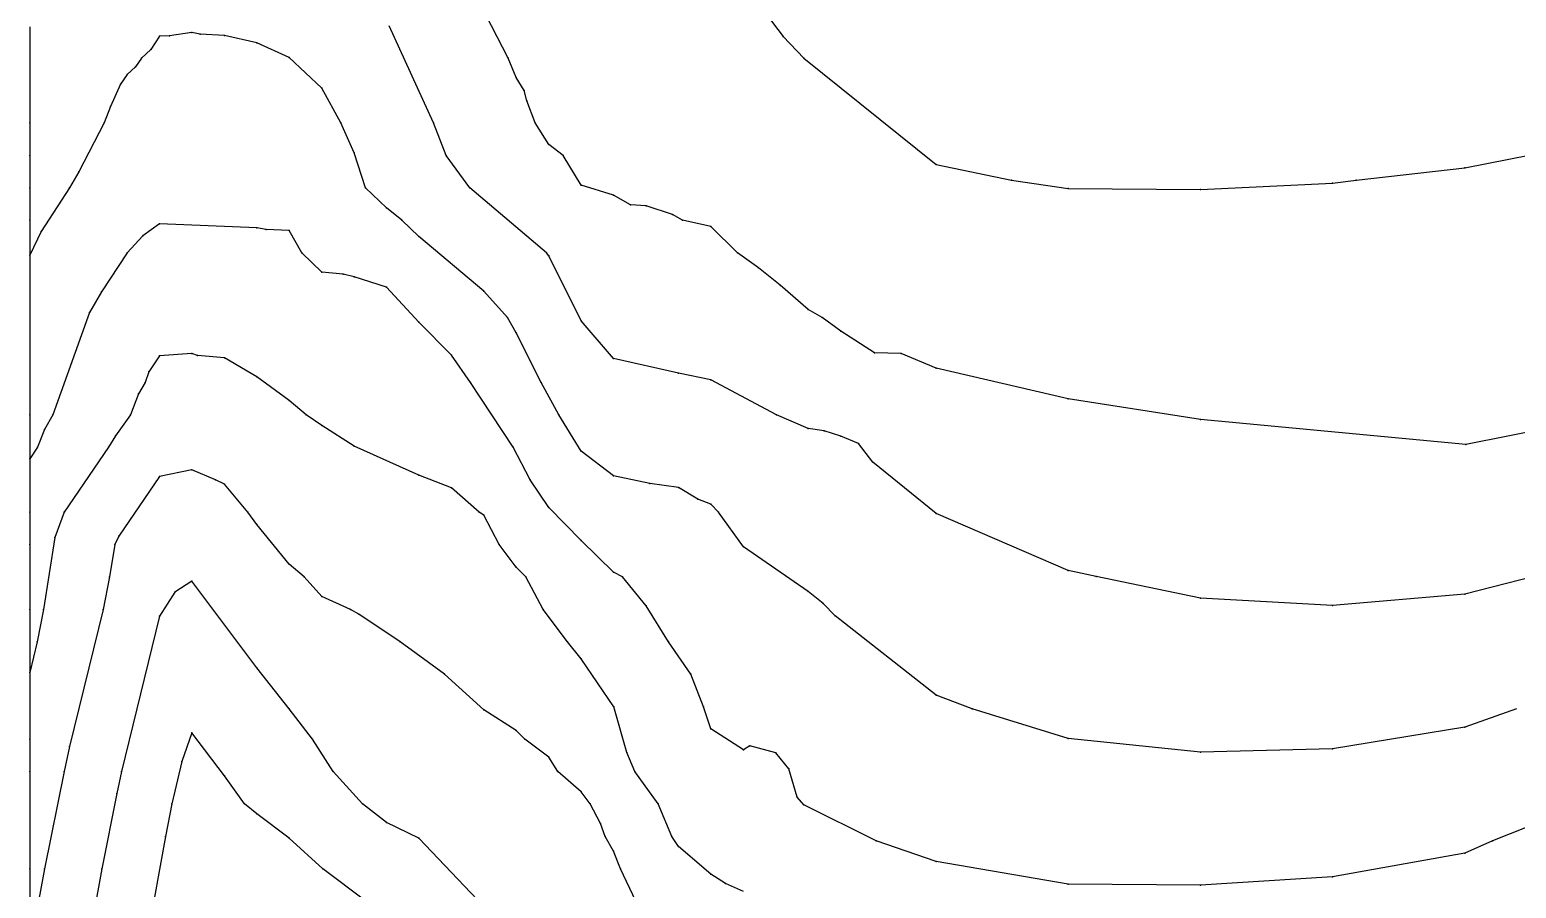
# Model space of a CAD drawing. Extents: x 5610 to 6780, y 4600 to 5770.
# Drawn here: x 5610 to 6068.3, y 4824 to 5088.8 of the extents above; entities that cross this region are included whole.
import ezdxf

# ---------------------------------------------------------------- set-up
doc = ezdxf.new("R2010")
doc.units = 0
doc.layers.get('0').update_dxf_attribs({"linetype": 'CONTINUOUS'})

msp = doc.modelspace()

# ---------------------------------------------------------------- linework, layer by layer
at = {"color": 7}
for points in [[(5757.536, 5080, 165), (5747.182, 5100, 165)], [(5833.465, 5098.355, 175), (5842.271, 5086.71, 175)], [(5610, 5089.619, 155), (5610, 5060, 152.5)], [(5653.123, 5086.877, 145), (5650, 5086.766, 145)], [(5660, 5087.906, 145), (5653.123, 5086.877, 145)], [(5662.593, 5087.407, 145), (5660, 5087.906, 145)], [(5670, 5087.01, 145), (5662.593, 5087.407, 145)], [(5680, 5084.717, 145), (5670, 5087.01, 145)], [(5734.496, 5060, 155), (5720.835, 5090, 155)], [(5647.329, 5082.671, 145), (5644.483, 5080, 145)], [(5650, 5086.766, 145), (5647.329, 5082.671, 145)], [(5690, 5080.243, 145), (5680, 5084.717, 145)], [(5842.271, 5086.71, 175), (5848.64, 5079.946, 175)], [(5644.483, 5080, 145), (5642.644, 5077.356, 145)], [(5700, 5070.715, 145), (5690, 5080.243, 145)], [(5760, 5074.068, 165), (5757.536, 5080, 165)], [(5848.64, 5079.946, 175), (5889.388, 5047.156, 175)], [(5640, 5074.969, 145), (5638.022, 5071.978, 145)], [(5642.644, 5077.356, 145), (5640, 5074.969, 145)], [(5762.45, 5070, 165), (5760, 5074.068, 165)], [(5638.022, 5071.978, 145), (5634.878, 5065.122, 145)], [(5705.944, 5060, 145), (5700, 5070.715, 145)], [(5763.202, 5066.798, 165), (5762.45, 5070, 165)], [(5634.878, 5065.122, 145), (5632.938, 5060, 145)], [(5765.847, 5060, 165), (5763.202, 5066.798, 165)], [(5610, 5060, 152.5), (5610, 5050, 150.946)], [(5632.938, 5060, 145), (5625.096, 5044.904, 145)], [(5710, 5050.813, 145), (5705.944, 5060, 145)], [(5738.419, 5050, 155), (5734.496, 5060, 155)], [(5770, 5053.341, 165), (5765.847, 5060, 165)], [(5713.554, 5040, 145), (5710, 5050.813, 145)], [(5774.405, 5050, 165), (5770, 5053.341, 165)], [(6052.381, 5046.201, 175), (6093.129, 5054.16, 175)], [(5610, 5050, 150.946), (5610, 5040, 149)], [(5745.698, 5040, 155), (5738.419, 5050, 155)], [(5780, 5040.829, 165), (5774.405, 5050, 165)], [(5889.388, 5047.156, 175), (5912.627, 5042.381, 175)], [(6018.955, 5042.381, 175), (6052.381, 5046.201, 175)], [(5625.096, 5044.904, 145), (5622.304, 5040, 145)], [(5912.627, 5042.381, 175), (5930.136, 5039.834, 175)], [(5970.884, 5039.516, 175), (6011.633, 5041.426, 175)], [(6011.633, 5041.426, 175), (6018.955, 5042.381, 175)], [(5610, 5040, 149), (5610, 5030, 146.875)], [(5622.304, 5040, 145), (5613.488, 5026.512, 145)], [(5720, 5033.884, 145), (5713.554, 5040, 145)], [(5769.28, 5020, 155), (5745.698, 5040, 155)], [(5790, 5037.747, 165), (5780, 5040.829, 165)], [(5795.235, 5034.765, 165), (5790, 5037.747, 165)], [(5930.136, 5039.834, 175), (5970.884, 5039.516, 175)], [(5724.701, 5030, 145), (5720, 5033.884, 145)], [(5800, 5034.464, 165), (5795.235, 5034.765, 165)], [(5808.183, 5031.817, 165), (5800, 5034.464, 165)], [(5610, 5030, 146.875), (5610, 5019.201, 145)], [(5650, 5028.873, 135), (5644.846, 5025.154, 135)], [(5680, 5027.627, 135), (5650, 5028.873, 135)], [(5682.84, 5027.16, 135), (5680, 5027.627, 135)], [(5730, 5025.046, 145), (5724.701, 5030, 145)], [(5811.242, 5030, 165), (5808.183, 5031.817, 165)], [(5820, 5028.056, 165), (5811.242, 5030, 165)], [(5828.232, 5020, 165), (5820, 5028.056, 165)], [(5613.488, 5026.512, 145), (5610, 5019.201, 145)], [(5644.846, 5025.154, 135), (5640, 5020.006, 135)], [(5690, 5026.835, 135), (5682.84, 5027.16, 135)], [(5693.911, 5020, 135), (5690, 5026.835, 135)], [(5750, 5008.183, 145), (5730, 5025.046, 145)], [(5610, 5019.201, 145), (5610, 4970, 137.893)], [(5640, 5020.006, 135), (5632.093, 5007.907, 135)], [(5700, 5013.958, 135), (5693.911, 5020, 135)], [(5770, 5019.057, 155), (5769.28, 5020, 155)], [(5780, 4999.024, 155), (5770, 5019.057, 155)], [(5834.664, 5015.336, 165), (5828.232, 5020, 165)], [(5706.606, 5013.394, 135), (5700, 5013.958, 135)], [(5841.328, 5010, 165), (5834.664, 5015.336, 165)], [(5710, 5012.572, 135), (5706.606, 5013.394, 135)], [(5720, 5009.342, 135), (5710, 5012.572, 135)], [(5730, 4998.558, 135), (5720, 5009.342, 135)], [(5850, 5002.446, 165), (5841.328, 5010, 165)], [(5632.093, 5007.907, 135), (5628.426, 5001.574, 135)], [(5757.318, 5000, 145), (5750, 5008.183, 145)], [(5628.426, 5001.574, 135), (5617.152, 4970, 135)], [(5760, 4995.313, 145), (5757.318, 5000, 145)], [(5854.332, 5000, 165), (5850, 5002.446, 165)], [(5860, 4995.852, 165), (5854.332, 5000, 165)], [(5740, 4988.439, 135), (5730, 4998.558, 135)], [(5767.625, 4980, 145), (5760, 4995.313, 145)], [(5790, 4987.422, 155), (5780, 4999.024, 155)], [(5870.442, 4989.17, 165), (5860, 4995.852, 165)], [(5650, 4988.236, 125), (5646.758, 4983.242, 125)], [(5660, 4988.958, 125), (5650, 4988.236, 125)], [(5661.711, 4988.289, 125), (5660, 4988.958, 125)], [(5670, 4987.541, 125), (5661.711, 4988.289, 125)], [(5680, 4981.733, 125), (5670, 4987.541, 125)], [(5745.926, 4980, 135), (5740, 4988.439, 135)], [(5810, 4982.861, 155), (5790, 4987.422, 155)], [(5878.604, 4988.907, 165), (5870.442, 4989.17, 165)], [(5889.388, 4984.442, 165), (5878.604, 4988.907, 165)], [(5646.758, 4983.242, 125), (5645.572, 4980, 125)], [(5690, 4974.432, 125), (5680, 4981.733, 125)], [(5820, 4980.847, 155), (5810, 4982.861, 155)], [(5930.136, 4974.892, 165), (5889.388, 4984.442, 165)], [(5645.572, 4980, 125), (5643.502, 4976.498, 125)], [(5759.046, 4960, 135), (5745.926, 4980, 135)], [(5773.063, 4970, 145), (5767.625, 4980, 145)], [(5840.209, 4970, 155), (5820, 4980.847, 155)], [(5643.502, 4976.498, 125), (5641.067, 4970, 125)], [(5695.188, 4970, 125), (5690, 4974.432, 125)], [(5970.884, 4968.525, 165), (5930.136, 4974.892, 165)], [(5610, 4970, 137.893), (5610, 4956.462, 135)], [(5617.152, 4970, 135), (5614.544, 4965.456, 135)], [(5641.067, 4970, 125), (5636.468, 4963.532, 125)], [(5700, 4966.7, 125), (5695.188, 4970, 125)], [(5780, 4958.824, 145), (5773.063, 4970, 145)], [(5850, 4965.751, 155), (5840.209, 4970, 155)], [(6052.699, 4960.884, 165), (5970.884, 4968.525, 165)], [(6093.129, 4968.843, 165), (6052.699, 4960.884, 165)], [(5614.544, 4965.456, 135), (5612.406, 4960, 135)], [(5636.468, 4963.532, 125), (5634.267, 4960, 125)], [(5710, 4960.358, 125), (5700, 4966.7, 125)], [(5854.935, 4965.065, 155), (5850, 4965.751, 155)], [(5860, 4963.425, 155), (5854.935, 4965.065, 155)], [(5865.492, 4961.18, 155), (5860, 4963.425, 155)], [(5612.406, 4960, 135), (5610, 4956.462, 135)], [(5634.267, 4960, 125), (5620.667, 4940, 125)], [(5730, 4951.356, 125), (5710, 4960.358, 125)], [(5764.239, 4950, 135), (5759.046, 4960, 135)], [(5790, 4951.218, 145), (5780, 4958.824, 145)], [(5869.952, 4955.436, 155), (5865.492, 4961.18, 155)], [(5610, 4956.462, 135), (5610, 4940, 129.879)], [(5889.388, 4939.555, 155), (5869.952, 4955.436, 155)], [(5650, 4950.989, 115), (5637.457, 4932.543, 115)], [(5660, 4953.093, 115), (5650, 4950.989, 115)], [(5667.308, 4950, 115), (5660, 4953.093, 115)], [(5670, 4948.586, 115), (5667.308, 4950, 115)], [(5740, 4947.481, 125), (5730, 4951.356, 125)], [(5770, 4941.424, 135), (5764.239, 4950, 135)], [(5801.188, 4948.813, 145), (5790, 4951.218, 145)], [(5677.19, 4940, 115), (5670, 4948.586, 115)], [(5748.556, 4940, 125), (5740, 4947.481, 125)], [(5810, 4947.614, 145), (5801.188, 4948.813, 145)], [(5815.981, 4944.019, 145), (5810, 4947.614, 145)], [(5780, 4931.234, 135), (5770, 4941.424, 135)], [(5820, 4942.502, 145), (5815.981, 4944.019, 145)], [(5822.307, 4940, 145), (5820, 4942.502, 145)], [(5610, 4940, 129.879), (5610, 4930, 128.944)], [(5620.667, 4940, 125), (5617.783, 4932.217, 125)], [(5680, 4936.172, 115), (5677.19, 4940, 115)], [(5690, 4923.946, 115), (5680, 4936.172, 115)], [(5750, 4939.078, 125), (5748.556, 4940, 125)], [(5754.693, 4930, 125), (5750, 4939.078, 125)], [(5830, 4929.333, 145), (5822.307, 4940, 145)], [(5930.136, 4922.046, 155), (5889.388, 4939.555, 155)], [(5617.783, 4932.217, 125), (5614.207, 4910, 125)], [(5637.457, 4932.543, 115), (5636.264, 4930, 115)], [(5790, 4921.464, 135), (5780, 4931.234, 135)], [(5610, 4930, 128.944), (5610, 4910, 127.244)], [(5636.264, 4930, 115), (5634.551, 4920, 115)], [(5760, 4923.005, 125), (5754.693, 4930, 125)], [(5850, 4915.488, 145), (5830, 4929.333, 145)], [(5694.573, 4920, 115), (5690, 4923.946, 115)], [(5762.938, 4920, 125), (5760, 4923.005, 125)], [(5938.731, 4920.136, 155), (5930.136, 4922.046, 155)], [(5634.551, 4920, 115), (5632.615, 4910, 115)], [(5660, 4918.678, 105), (5654.688, 4915.312, 105)], [(5680, 4891.944, 105), (5660, 4918.678, 105)], [(5700, 4914.021, 115), (5694.573, 4920, 115)], [(5768.287, 4910, 125), (5762.938, 4920, 125)], [(5792.761, 4920, 135), (5790, 4921.464, 135)], [(5800, 4911.072, 135), (5792.761, 4920, 135)], [(5970.884, 4913.451, 155), (5938.731, 4920.136, 155)], [(6073.71, 4920.136, 155), (6052.381, 4914.724, 155)], [(5654.688, 4915.312, 105), (5650, 4907.963, 105)], [(5708.906, 4910, 115), (5700, 4914.021, 115)], [(5854.569, 4911.863, 145), (5850, 4915.488, 145)], [(6011.633, 4911.223, 155), (5970.884, 4913.451, 155)], [(6052.381, 4914.724, 155), (6011.633, 4911.223, 155)], [(5610, 4910, 127.244), (5610, 4890.569, 125)], [(5614.207, 4910, 125), (5612.297, 4900, 125)], [(5632.615, 4910, 115), (5622.308, 4867.692, 115)], [(5711.443, 4908.557, 115), (5708.906, 4910, 115)], [(5724.177, 4900, 115), (5711.443, 4908.557, 115)], [(5775.743, 4900, 125), (5768.287, 4910, 125)], [(5806.933, 4900, 135), (5800, 4911.072, 135)], [(5858.279, 4908.073, 145), (5854.569, 4911.863, 145)], [(5650, 4907.963, 105), (5638.314, 4860, 105)], [(5889.388, 4883.526, 145), (5858.279, 4908.073, 145)], [(5612.297, 4900, 125), (5610, 4890.569, 125)], [(5737.864, 4890, 115), (5724.177, 4900, 115)], [(5780, 4894.726, 125), (5775.743, 4900, 125)], [(5813.788, 4890, 135), (5806.933, 4900, 135)], [(5790.081, 4879.919, 125), (5780, 4894.726, 125)], [(5610, 4890.569, 125), (5610, 4870, 122.197)], [(5690, 4879.343, 105), (5680, 4891.944, 105)], [(5750, 4879.018, 115), (5737.864, 4890, 115)], [(5817.664, 4880, 135), (5813.788, 4890, 135)], [(5900.53, 4879.388, 145), (5889.388, 4883.526, 145)], [(5697.21, 4870, 105), (5690, 4879.343, 105)], [(5760, 4872.634, 115), (5750, 4879.018, 115)], [(5794.093, 4865.907, 125), (5790.081, 4879.919, 125)], [(5820, 4873.146, 135), (5817.664, 4880, 135)], [(5930.136, 4870.156, 145), (5900.53, 4879.388, 145)], [(6068.298, 4879.388, 145), (6052.381, 4873.658, 145)], [(5660, 4871.968, 95), (5656.941, 4863.059, 95)], [(5670, 4858.683, 95), (5660, 4871.968, 95)], [(5762.663, 4870, 115), (5760, 4872.634, 115)], [(5830, 4866.672, 135), (5820, 4873.146, 135)], [(6052.381, 4873.658, 145), (6011.633, 4866.973, 145)], [(5610, 4870, 122.197), (5610, 4860, 120.999)], [(5622.308, 4867.692, 115), (5620.568, 4860, 115)], [(5703.563, 4860, 105), (5697.21, 4870, 105)], [(5770, 4864.446, 115), (5762.663, 4870, 115)], [(5832.025, 4867.975, 135), (5830, 4866.672, 135)], [(5840, 4865.767, 135), (5832.025, 4867.975, 135)], [(5970.884, 4866.018, 145), (5930.136, 4870.156, 145)], [(6011.633, 4866.973, 145), (5970.884, 4866.018, 145)], [(5656.941, 4863.059, 95), (5653.81, 4850, 95)], [(5772.792, 4860, 115), (5770, 4864.446, 115)], [(5796.525, 4860, 125), (5794.093, 4865.907, 125)], [(5844.066, 4860.837, 135), (5840, 4865.767, 135)], [(5610, 4860, 120.999), (5610, 4830, 117.565)], [(5620.568, 4860, 115), (5614.519, 4830, 115)], [(5638.314, 4860, 105), (5636.813, 4853.188, 105)], [(5676.219, 4850, 95), (5670, 4858.683, 95)], [(5712.585, 4850, 105), (5703.563, 4860, 105)], [(5780, 4853.719, 115), (5772.792, 4860, 115)], [(5803.721, 4850, 125), (5796.525, 4860, 125)], [(5846.571, 4852.073, 135), (5844.066, 4860.837, 135)], [(5636.813, 4853.188, 105), (5632.239, 4830, 105)], [(5782.809, 4850, 115), (5780, 4853.719, 115)], [(5653.81, 4850, 95), (5651.838, 4840, 95)], [(5680, 4846.952, 95), (5676.219, 4850, 95)], [(5720, 4844.316, 105), (5712.585, 4850, 105)], [(5785.989, 4844.011, 115), (5782.809, 4850, 115)], [(5807.908, 4840, 125), (5803.721, 4850, 125)], [(5848.64, 4849.782, 135), (5846.571, 4852.073, 135)], [(5870.924, 4838.64, 135), (5848.64, 4849.782, 135)], [(6093.129, 4851.374, 135), (6060.977, 4838.64, 135)], [(5690, 4839.452, 95), (5680, 4846.952, 95)], [(5730, 4839.48, 105), (5720, 4844.316, 105)], [(5787.398, 4840, 115), (5785.989, 4844.011, 115)], [(5651.838, 4840, 95), (5646.367, 4810, 95)], [(5700.405, 4830, 95), (5690, 4839.452, 95)], [(5750, 4818.439, 105), (5730, 4839.48, 105)], [(5790, 4835.404, 115), (5787.398, 4840, 115)], [(5810, 4836.865, 125), (5807.908, 4840, 125)], [(5792.076, 4830, 115), (5790, 4835.404, 115)], [(5820, 4828.396, 125), (5810, 4836.865, 125)], [(5889.388, 4832.273, 135), (5870.924, 4838.64, 135)], [(6052.381, 4834.819, 135), (6011.633, 4827.498, 135)], [(6060.977, 4838.64, 135), (6052.381, 4834.819, 135)], [(5930.136, 4825.269, 135), (5889.388, 4832.273, 135)], [(5610, 4830, 117.565), (5610, 4805.58, 115)], [(5614.519, 4830, 115), (5610, 4805.58, 115)], [(5632.239, 4830, 105), (5624.907, 4790, 105)], [(5713.571, 4820, 95), (5700.405, 4830, 95)], [(5796.896, 4820, 115), (5792.076, 4830, 115)], [(5824.536, 4825.464, 125), (5820, 4828.396, 125)], [(6011.633, 4827.498, 135), (5970.884, 4824.951, 135)], [(5830, 4823.066, 125), (5824.536, 4825.464, 125)], [(5970.884, 4824.951, 135), (5930.136, 4825.269, 135)]]:
    msp.add_polyline3d(points, dxfattribs=at)
at = {"color": 254}
for p in [(5653.123, 5086.877, 145), (5653.123, 5086.877, 145), (5660, 5087.906, 145), (5660, 5087.906, 145), (5662.593, 5087.407, 145), (5662.593, 5087.407, 145), (5670, 5087.01, 145), (5670, 5087.01, 145), (5647.329, 5082.671, 145), (5647.329, 5082.671, 145), (5650, 5086.766, 145), (5650, 5086.766, 145), (5680, 5084.717, 145), (5680, 5084.717, 145), (5842.271, 5086.71, 175), (5842.271, 5086.71, 175), (5644.483, 5080, 145), (5644.483, 5080, 145), (5690, 5080.243, 145), (5690, 5080.243, 145), (5757.536, 5080, 165), (5757.536, 5080, 165), (5848.64, 5079.946, 175), (5848.64, 5079.946, 175), (5640, 5074.969, 145), (5640, 5074.969, 145), (5642.644, 5077.356, 145), (5642.644, 5077.356, 145), (5760, 5074.068, 165), (5760, 5074.068, 165), (5638.022, 5071.978, 145), (5638.022, 5071.978, 145), (5700, 5070.715, 145), (5700, 5070.715, 145), (5762.45, 5070, 165), (5762.45, 5070, 165), (5634.878, 5065.122, 145), (5634.878, 5065.122, 145), (5763.202, 5066.798, 165), (5763.202, 5066.798, 165), (5610, 5060, 152.5), (5610, 5060, 152.5), (5632.938, 5060, 145), (5632.938, 5060, 145), (5705.944, 5060, 145), (5705.944, 5060, 145), (5734.496, 5060, 155), (5734.496, 5060, 155), (5765.847, 5060, 165), (5765.847, 5060, 165), (5710, 5050.813, 145), (5710, 5050.813, 145), (5770, 5053.341, 165), (5770, 5053.341, 165), (5610, 5050, 150.946), (5610, 5050, 150.946), (5738.419, 5050, 155), (5738.419, 5050, 155), (5774.405, 5050, 165), (5774.405, 5050, 165), (5889.388, 5047.156, 175), (5889.388, 5047.156, 175), (6052.381, 5046.201, 175), (6052.381, 5046.201, 175), (5625.096, 5044.904, 145), (5625.096, 5044.904, 145), (5912.627, 5042.381, 175), (5912.627, 5042.381, 175), (6011.633, 5041.426, 175), (6011.633, 5041.426, 175), (6018.955, 5042.381, 175), (6018.955, 5042.381, 175), (5610, 5040, 149), (5610, 5040, 149), (5622.304, 5040, 145), (5622.304, 5040, 145), (5713.554, 5040, 145), (5713.554, 5040, 145), (5745.698, 5040, 155), (5745.698, 5040, 155), (5780, 5040.829, 165), (5780, 5040.829, 165), (5790, 5037.747, 165), (5790, 5037.747, 165), (5930.136, 5039.834, 175), (5930.136, 5039.834, 175), (5970.884, 5039.516, 175), (5970.884, 5039.516, 175), (5720, 5033.884, 145), (5720, 5033.884, 145), (5795.235, 5034.765, 165), (5795.235, 5034.765, 165), (5800, 5034.464, 165), (5800, 5034.464, 165), (5610, 5030, 146.875), (5610, 5030, 146.875), (5650, 5028.873, 135), (5650, 5028.873, 135), (5680, 5027.627, 135), (5680, 5027.627, 135), (5724.701, 5030, 145), (5724.701, 5030, 145), (5808.183, 5031.817, 165), (5808.183, 5031.817, 165), (5811.242, 5030, 165), (5811.242, 5030, 165), (5820, 5028.056, 165), (5820, 5028.056, 165), (5613.488, 5026.512, 145), (5613.488, 5026.512, 145), (5644.846, 5025.154, 135), (5644.846, 5025.154, 135), (5682.84, 5027.16, 135), (5682.84, 5027.16, 135), (5690, 5026.835, 135), (5690, 5026.835, 135), (5730, 5025.046, 145), (5730, 5025.046, 145), (5610, 5019.201, 145), (5610, 5019.201, 145), (5610, 5019.201, 145), (5640, 5020.006, 135), (5640, 5020.006, 135), (5693.911, 5020, 135), (5693.911, 5020, 135), (5769.28, 5020, 155), (5769.28, 5020, 155), (5770, 5019.057, 155), (5770, 5019.057, 155), (5828.232, 5020, 165), (5828.232, 5020, 165), (5700, 5013.958, 135), (5700, 5013.958, 135), (5834.664, 5015.336, 165), (5834.664, 5015.336, 165), (5706.606, 5013.394, 135), (5706.606, 5013.394, 135), (5710, 5012.572, 135), (5710, 5012.572, 135), (5720, 5009.342, 135), (5720, 5009.342, 135), (5841.328, 5010, 165), (5841.328, 5010, 165), (5632.093, 5007.907, 135), (5632.093, 5007.907, 135), (5750, 5008.183, 145), (5750, 5008.183, 145), (5628.426, 5001.574, 135), (5628.426, 5001.574, 135), (5757.318, 5000, 145), (5757.318, 5000, 145), (5850, 5002.446, 165), (5850, 5002.446, 165), (5854.332, 5000, 165), (5854.332, 5000, 165), (5730, 4998.558, 135), (5730, 4998.558, 135), (5760, 4995.313, 145), (5760, 4995.313, 145), (5780, 4999.024, 155), (5780, 4999.024, 155), (5860, 4995.852, 165), (5860, 4995.852, 165), (5650, 4988.236, 125), (5650, 4988.236, 125), (5660, 4988.958, 125), (5660, 4988.958, 125), (5661.711, 4988.289, 125), (5661.711, 4988.289, 125), (5670, 4987.541, 125), (5670, 4987.541, 125), (5740, 4988.439, 135), (5740, 4988.439, 135), (5790, 4987.422, 155), (5790, 4987.422, 155), (5870.442, 4989.17, 165), (5870.442, 4989.17, 165), (5878.604, 4988.907, 165), (5878.604, 4988.907, 165), (5646.758, 4983.242, 125), (5646.758, 4983.242, 125), (5680, 4981.733, 125), (5680, 4981.733, 125), (5810, 4982.861, 155), (5810, 4982.861, 155), (5889.388, 4984.442, 165), (5889.388, 4984.442, 165), (5645.572, 4980, 125), (5645.572, 4980, 125), (5745.926, 4980, 135), (5745.926, 4980, 135), (5767.625, 4980, 145), (5767.625, 4980, 145), (5820, 4980.847, 155), (5820, 4980.847, 155), (5643.502, 4976.498, 125), (5643.502, 4976.498, 125), (5690, 4974.432, 125), (5690, 4974.432, 125), (5930.136, 4974.892, 165), (5930.136, 4974.892, 165), (5610, 4970, 137.893), (5610, 4970, 137.893), (5617.152, 4970, 135), (5617.152, 4970, 135), (5641.067, 4970, 125), (5641.067, 4970, 125), (5695.188, 4970, 125), (5695.188, 4970, 125), (5773.063, 4970, 145), (5773.063, 4970, 145), (5840.209, 4970, 155), (5840.209, 4970, 155), (5970.884, 4968.525, 165), (5970.884, 4968.525, 165), (5614.544, 4965.456, 135), (5614.544, 4965.456, 135), (5636.468, 4963.532, 125), (5636.468, 4963.532, 125), (5700, 4966.7, 125), (5700, 4966.7, 125), (5850, 4965.751, 155), (5850, 4965.751, 155), (5854.935, 4965.065, 155), (5854.935, 4965.065, 155), (5860, 4963.425, 155), (5860, 4963.425, 155), (5612.406, 4960, 135), (5612.406, 4960, 135), (5634.267, 4960, 125), (5634.267, 4960, 125), (5710, 4960.358, 125), (5710, 4960.358, 125), (5759.046, 4960, 135), (5759.046, 4960, 135), (5780, 4958.824, 145), (5780, 4958.824, 145), (5865.492, 4961.18, 155), (5865.492, 4961.18, 155), (6052.699, 4960.884, 165), (6052.699, 4960.884, 165), (5610, 4956.462, 135), (5610, 4956.462, 135), (5610, 4956.462, 135), (5869.952, 4955.436, 155), (5869.952, 4955.436, 155), (5650, 4950.989, 115), (5650, 4950.989, 115), (5660, 4953.093, 115), (5660, 4953.093, 115), (5667.308, 4950, 115), (5667.308, 4950, 115), (5730, 4951.356, 125), (5730, 4951.356, 125), (5764.239, 4950, 135), (5764.239, 4950, 135), (5790, 4951.218, 145), (5790, 4951.218, 145), (5670, 4948.586, 115), (5670, 4948.586, 115), (5740, 4947.481, 125), (5740, 4947.481, 125), (5801.188, 4948.813, 145), (5801.188, 4948.813, 145), (5810, 4947.614, 145), (5810, 4947.614, 145), (5770, 4941.424, 135), (5770, 4941.424, 135), (5815.981, 4944.019, 145), (5815.981, 4944.019, 145), (5820, 4942.502, 145), (5820, 4942.502, 145), (5610, 4940, 129.879), (5610, 4940, 129.879), (5620.667, 4940, 125), (5620.667, 4940, 125), (5677.19, 4940, 115), (5677.19, 4940, 115), (5680, 4936.172, 115), (5680, 4936.172, 115), (5748.556, 4940, 125), (5748.556, 4940, 125), (5750, 4939.078, 125), (5750, 4939.078, 125), (5822.307, 4940, 145), (5822.307, 4940, 145), (5889.388, 4939.555, 155), (5889.388, 4939.555, 155), (5617.783, 4932.217, 125), (5617.783, 4932.217, 125), (5637.457, 4932.543, 115), (5637.457, 4932.543, 115), (5780, 4931.234, 135), (5780, 4931.234, 135), (5610, 4930, 128.944), (5610, 4930, 128.944), (5636.264, 4930, 115), (5636.264, 4930, 115), (5754.693, 4930, 125), (5754.693, 4930, 125), (5830, 4929.333, 145), (5830, 4929.333, 145), (5690, 4923.946, 115), (5690, 4923.946, 115), (5760, 4923.005, 125), (5760, 4923.005, 125), (5930.136, 4922.046, 155), (5930.136, 4922.046, 155), (5634.551, 4920, 115), (5634.551, 4920, 115), (5660, 4918.678, 105), (5660, 4918.678, 105), (5694.573, 4920, 115), (5694.573, 4920, 115), (5762.938, 4920, 125), (5762.938, 4920, 125), (5790, 4921.464, 135), (5790, 4921.464, 135), (5792.761, 4920, 135), (5792.761, 4920, 135), (5938.731, 4920.136, 155), (5938.731, 4920.136, 155), (5654.688, 4915.312, 105), (5654.688, 4915.312, 105), (5700, 4914.021, 115), (5700, 4914.021, 115), (5850, 4915.488, 145), (5850, 4915.488, 145), (5970.884, 4913.451, 155), (5970.884, 4913.451, 155), (6052.381, 4914.724, 155), (6052.381, 4914.724, 155), (5610, 4910, 127.244), (5610, 4910, 127.244), (5614.207, 4910, 125), (5614.207, 4910, 125), (5632.615, 4910, 115), (5632.615, 4910, 115), (5708.906, 4910, 115), (5708.906, 4910, 115), (5711.443, 4908.557, 115), (5711.443, 4908.557, 115), (5768.287, 4910, 125), (5768.287, 4910, 125), (5800, 4911.072, 135), (5800, 4911.072, 135), (5854.569, 4911.863, 145), (5854.569, 4911.863, 145), (6011.633, 4911.223, 155), (6011.633, 4911.223, 155), (5650, 4907.963, 105), (5650, 4907.963, 105), (5858.279, 4908.073, 145), (5858.279, 4908.073, 145), (5612.297, 4900, 125), (5612.297, 4900, 125), (5724.177, 4900, 115), (5724.177, 4900, 115), (5775.743, 4900, 125), (5775.743, 4900, 125), (5806.933, 4900, 135), (5806.933, 4900, 135), (5780, 4894.726, 125), (5780, 4894.726, 125), (5610, 4890.569, 125), (5610, 4890.569, 125), (5610, 4890.569, 125), (5680, 4891.944, 105), (5680, 4891.944, 105), (5737.864, 4890, 115), (5737.864, 4890, 115), (5813.788, 4890, 135), (5813.788, 4890, 135), (5889.388, 4883.526, 145), (5889.388, 4883.526, 145), (5690, 4879.343, 105), (5690, 4879.343, 105), (5750, 4879.018, 115), (5750, 4879.018, 115), (5790.081, 4879.919, 125), (5790.081, 4879.919, 125), (5817.664, 4880, 135), (5817.664, 4880, 135), (5900.53, 4879.388, 145), (5900.53, 4879.388, 145), (5660, 4871.968, 95), (5660, 4871.968, 95), (5760, 4872.634, 115), (5760, 4872.634, 115), (5820, 4873.146, 135), (5820, 4873.146, 135), (6052.381, 4873.658, 145), (6052.381, 4873.658, 145), (5610, 4870, 122.197), (5610, 4870, 122.197), (5622.308, 4867.692, 115), (5622.308, 4867.692, 115), (5697.21, 4870, 105), (5697.21, 4870, 105), (5762.663, 4870, 115), (5762.663, 4870, 115), (5832.025, 4867.975, 135), (5832.025, 4867.975, 135), (5930.136, 4870.156, 145), (5930.136, 4870.156, 145), (6011.633, 4866.973, 145), (6011.633, 4866.973, 145), (5656.941, 4863.059, 95), (5656.941, 4863.059, 95), (5770, 4864.446, 115), (5770, 4864.446, 115), (5794.093, 4865.907, 125), (5794.093, 4865.907, 125), (5830, 4866.672, 135), (5830, 4866.672, 135), (5840, 4865.767, 135), (5840, 4865.767, 135), (5970.884, 4866.018, 145), (5970.884, 4866.018, 145), (5610, 4860, 120.999), (5610, 4860, 120.999), (5620.568, 4860, 115), (5620.568, 4860, 115), (5638.314, 4860, 105), (5638.314, 4860, 105), (5670, 4858.683, 95), (5670, 4858.683, 95), (5703.563, 4860, 105), (5703.563, 4860, 105), (5772.792, 4860, 115), (5772.792, 4860, 115), (5796.525, 4860, 125), (5796.525, 4860, 125), (5844.066, 4860.837, 135), (5844.066, 4860.837, 135), (5636.813, 4853.188, 105), (5636.813, 4853.188, 105), (5780, 4853.719, 115), (5780, 4853.719, 115), (5653.81, 4850, 95), (5653.81, 4850, 95), (5676.219, 4850, 95), (5676.219, 4850, 95), (5712.585, 4850, 105), (5712.585, 4850, 105), (5782.809, 4850, 115), (5782.809, 4850, 115), (5803.721, 4850, 125), (5803.721, 4850, 125), (5846.571, 4852.073, 135), (5846.571, 4852.073, 135), (5848.64, 4849.782, 135), (5848.64, 4849.782, 135), (5680, 4846.952, 95), (5680, 4846.952, 95), (5720, 4844.316, 105), (5720, 4844.316, 105), (5785.989, 4844.011, 115), (5785.989, 4844.011, 115), (5651.838, 4840, 95), (5651.838, 4840, 95), (5690, 4839.452, 95), (5690, 4839.452, 95), (5730, 4839.48, 105), (5730, 4839.48, 105), (5787.398, 4840, 115), (5787.398, 4840, 115), (5807.908, 4840, 125), (5807.908, 4840, 125), (5790, 4835.404, 115), (5790, 4835.404, 115), (5810, 4836.865, 125), (5810, 4836.865, 125), (5870.924, 4838.64, 135), (5870.924, 4838.64, 135), (6052.381, 4834.819, 135), (6052.381, 4834.819, 135), (6060.977, 4838.64, 135), (6060.977, 4838.64, 135), (5889.388, 4832.273, 135), (5889.388, 4832.273, 135), (5610, 4830, 117.565), (5610, 4830, 117.565), (5614.519, 4830, 115), (5614.519, 4830, 115), (5632.239, 4830, 105), (5632.239, 4830, 105), (5700.405, 4830, 95), (5700.405, 4830, 95), (5792.076, 4830, 115), (5792.076, 4830, 115), (5820, 4828.396, 125), (5820, 4828.396, 125), (6011.633, 4827.498, 135), (6011.633, 4827.498, 135), (5824.536, 4825.464, 125), (5824.536, 4825.464, 125), (5930.136, 4825.269, 135), (5930.136, 4825.269, 135), (5970.884, 4824.951, 135), (5970.884, 4824.951, 135)]:
    msp.add_point(p, dxfattribs=at)

doc.saveas('drawing.dxf')
